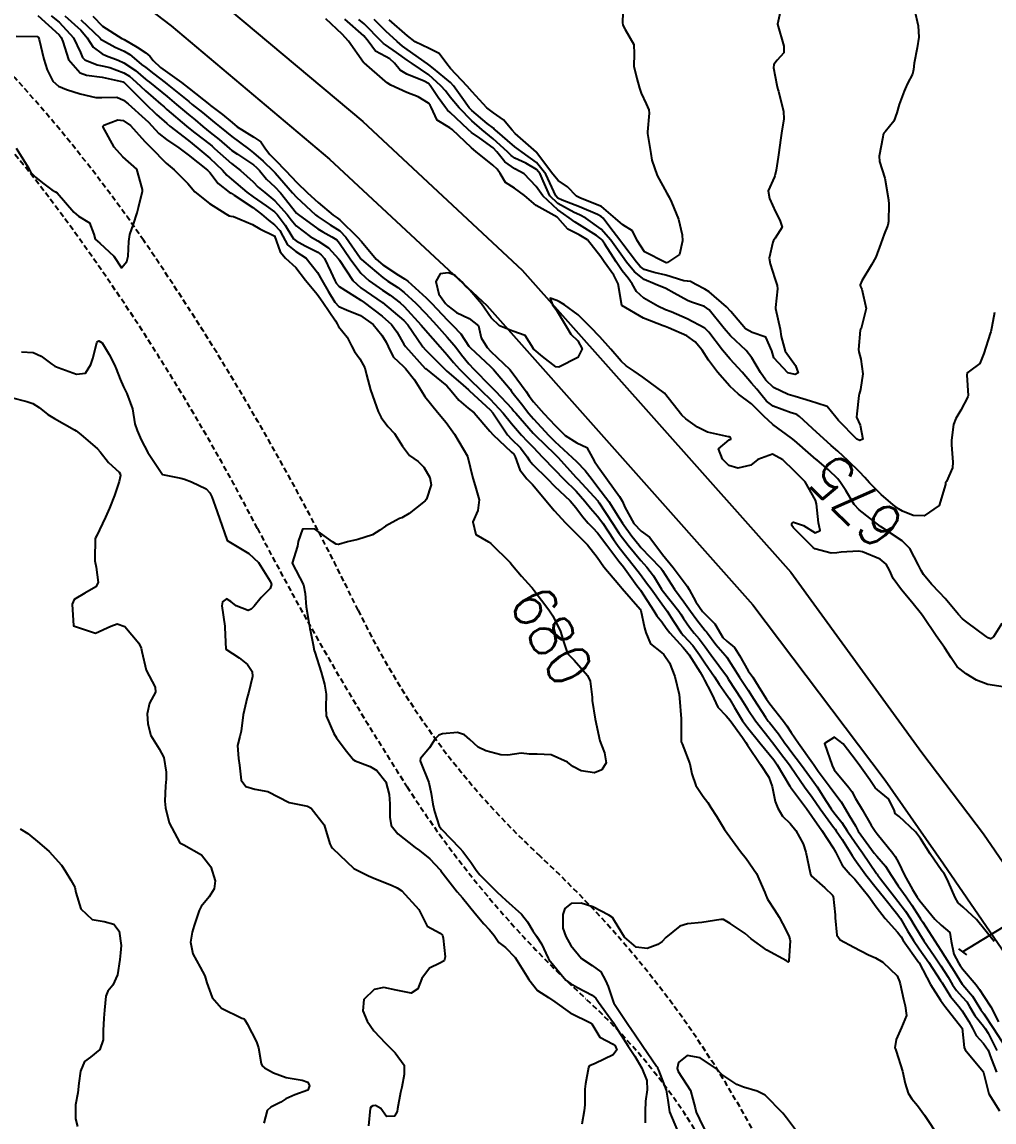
# Model space of a CAD drawing. Header units: metres. Extents: x 292545 to 299085, y 7450245 to 7463078.
# Drawn here: x 295065.6 to 295154.9, y 7462553.3 to 7462654.4 of the extents above; entities that cross this region are included whole.
import ezdxf
from ezdxf.enums import TextEntityAlignment as Align

# ---------------------------------------------------------------- set-up
doc = ezdxf.new("R2010")
doc.units = ezdxf.units.M
doc.linetypes.add('DASHED', pattern=[0.75, 0.5, -0.25])
for name, color, linetype in [('Cotas', 45, 'Continuous'), ('Curvas de Nivel 1m', 11, 'Continuous'), ('Curvas de Nivel 5m', 15, 'Continuous'), ('Linha Férrea', 20, 'Continuous'), ('Pórtico', 62, 'Continuous'), ('Vias Secundárias', 230, 'DASHED')]:
    doc.layers.add(name, color=color, linetype=linetype)
doc.styles.add('Style-STANDARD', font='STANDARD.shx')

msp = doc.modelspace()

# ---------------------------------------------------------------- linework, layer by layer
at = {"layer": 'Curvas de Nivel 1m', "flags": 128}
for points, elevation in [([(295147.56, 7462655.46), (295147.92, 7462653.99), (295147.98, 7462652.97), (295147.8, 7462651.99), (295147.55, 7462650.57), (295147.48, 7462649.99), (295147.39, 7462649.56), (295146.94, 7462648.69), (295146.72, 7462648.22), (295146.63, 7462648), (295146.15, 7462646.78), (295145.94, 7462646.01), (295145.66, 7462645.25), (295144.89, 7462644.28), (295144.76, 7462644.14), (295144.7, 7462644.02), (295144.65, 7462643.79), (295144.33, 7462642.03), (295144.36, 7462641.53), (295144.84, 7462640.02), (295145.17, 7462638.02), (295145.2, 7462637.62), (295145.17, 7462636.02), (295145.11, 7462635.7), (295144.78, 7462634.86), (295144.48, 7462634.02), (295144.02, 7462632.76), (295143.63, 7462632.04), (295142.73, 7462630.59), (295142.58, 7462630.2), (295142.61, 7462630.05), (295142.72, 7462629.81), (295143.13, 7462628.04), (295142.67, 7462626.19), (295142.62, 7462626.1), (295142.59, 7462626.05), (295142.44, 7462624.27), (295142.47, 7462624.05), (295142.64, 7462623.38), (295142.81, 7462622.05), (295142.61, 7462620.6), (295142.48, 7462620.18), (295142.46, 7462620.05), (295142.26, 7462618.38), (295142.25, 7462618.05), (295142.57, 7462617.32), (295142.83, 7462616.05), (295142.55, 7462615.92), (295142.28, 7462616.05), (295140.58, 7462617.76), (295140.34, 7462618.07), (295139.55, 7462619.05), (295138.6, 7462619.36), (295138.02, 7462619.52), (295136.6, 7462619.95), (295135.97, 7462620.13), (295134.61, 7462620.8), (295133.92, 7462621.46), (295133.44, 7462622.16), (295132.64, 7462623.52), (295132.11, 7462624.18), (295130.67, 7462625.53), (295130.08, 7462626.2), (295128.7, 7462627.93), (295128.28, 7462628.22), (295127.09, 7462628.62), (295126.71, 7462628.78), (295125.51, 7462629.46), (295124.72, 7462629.88), (295123.74, 7462630.27), (295122.73, 7462630.71), (295121.84, 7462631.4), (295121.13, 7462632.3), (295120.75, 7462632.83), (295119.68, 7462634.32), (295118.78, 7462635.32), (295117.39, 7462636.34), (295116.8, 7462636.64), (295116.3, 7462636.86), (295114.81, 7462637.67), (295114.08, 7462638.39), (295113.47, 7462639.76), (295113.2, 7462640.4), (295112.85, 7462640.8), (295111.87, 7462641.4), (295110.86, 7462641.85), (295110.52, 7462642.08), (295110.19, 7462642.43), (295108.88, 7462643.63), (295107.85, 7462644.46), (295106.9, 7462645.27), (295105.74, 7462646.48), (295104.92, 7462647.46), (295104.48, 7462648.04), (295104.08, 7462648.5), (295102.95, 7462649.49), (295101.42, 7462650.54), (295100.97, 7462650.84), (295099.98, 7462651.56), (295098.98, 7462652.26), (295098.81, 7462652.39), (295098.63, 7462652.57), (295097.01, 7462654.2), (295096.55, 7462654.59)], 677), ([(295135.35, 7462655.82), (295135, 7462654.14), (295135.58, 7462652.13), (295135.58, 7462651.53), (295134.97, 7462650.84), (295134.65, 7462650.46), (295134.63, 7462650.14), (295134.94, 7462648.54), (295135.03, 7462648.14), (295135.07, 7462648), (295135.55, 7462646.13), (295135.58, 7462645.46), (295135.36, 7462644.14), (295135.3, 7462643.73), (295135.09, 7462642.14), (295135.06, 7462641.94), (295134.85, 7462640.75), (295134.75, 7462640.24), (295134.71, 7462640.14), (295134.13, 7462638.85), (295134.24, 7462638.15), (295134.8, 7462636.93), (295135.2, 7462636.14), (295135.41, 7462635.51), (295134.78, 7462634.5), (295134.62, 7462634.3), (295134.55, 7462634.14), (295134.23, 7462632.66), (295134.31, 7462632.14), (295134.73, 7462630.81), (295134.95, 7462630.14), (295135, 7462629.86), (295134.79, 7462628.14), (295134.8, 7462628.04), (295135.24, 7462626.13), (295135.33, 7462625.47), (295135.7, 7462624.13), (295136.63, 7462622.8), (295136.88, 7462622.12), (295136.62, 7462621.97), (295135.95, 7462622.13), (295134.64, 7462623.5), (295134.47, 7462624.14), (295133.92, 7462625.41), (295132.67, 7462625.83), (295132.04, 7462626.18), (295130.7, 7462627.77), (295130.31, 7462628.19), (295128.72, 7462629.58), (295128.32, 7462629.81), (295127.49, 7462630.23), (295127, 7462630.51), (295126.73, 7462630.54), (295126.38, 7462630.59), (295124.73, 7462631.09), (295123.66, 7462631.35), (295122.74, 7462631.63), (295122.36, 7462631.9), (295122.04, 7462632.29), (295120.77, 7462633.96), (295120.5, 7462634.31), (295119.59, 7462635.52), (295118.98, 7462636.33), (295118.8, 7462636.5), (295118.47, 7462636.66), (295116.81, 7462637.37), (295115.2, 7462637.99), (295114.82, 7462638.18), (295114.62, 7462638.38), (295114.44, 7462638.78), (295113.71, 7462640.39), (295112.85, 7462641.44), (295111.53, 7462642.41), (295110.87, 7462642.89), (295109.06, 7462644.45), (295108.97, 7462644.52), (295108.89, 7462644.59), (295108.33, 7462645.02), (295106.91, 7462646.22), (295106.68, 7462646.47), (295106, 7462647.41), (295105.24, 7462648.49), (295104.94, 7462648.81), (295103.38, 7462650.09), (295102.96, 7462650.43), (295102.84, 7462650.52), (295100.98, 7462651.84), (295100.56, 7462652.13), (295100.05, 7462652.55), (295099, 7462653.51), (295097.95, 7462654.58)], 678), ([(295120.8, 7462656.07), (295120.74, 7462654.3), (295120.77, 7462654.07), (295121, 7462653.66), (295121.78, 7462652.29), (295121.83, 7462651.43), (295121.8, 7462650.29), (295122.07, 7462649.16), (295122.32, 7462648.29), (295122.45, 7462647.81), (295122.92, 7462646.85), (295123.16, 7462646.28), (295123.2, 7462645.99), (295123.04, 7462644.28), (295123.05, 7462644.12), (295123.34, 7462642.28), (295123.46, 7462641.67), (295123.92, 7462640.27), (295124.82, 7462638.64), (295125.04, 7462638.26), (295125.26, 7462637.8), (295125.9, 7462636.25), (295126.22, 7462634.81), (295126.27, 7462634.25), (295126, 7462633), (295124.88, 7462632.26), (295124.76, 7462632.25), (295124.69, 7462632.26), (295122.76, 7462633.26), (295122.1, 7462634.29), (295121.67, 7462635.18), (295120.79, 7462635.74), (295120.1, 7462636.32), (295118.81, 7462637.42), (295117.05, 7462638.11), (295116.82, 7462638.19), (295116.53, 7462638.35), (295115.69, 7462639.23), (295114.84, 7462639.8), (295114.35, 7462640.38), (295112.86, 7462642.37), (295112.84, 7462642.4), (295110.89, 7462644.11), (295110.61, 7462644.42), (295109.82, 7462645.36), (295108.91, 7462646.01), (295108.3, 7462646.46), (295106.93, 7462647.95), (295106.48, 7462648.47), (295104.96, 7462650.07), (295104.62, 7462650.5), (295103.91, 7462651.45), (295102.98, 7462651.91), (295101.72, 7462652.53), (295100.99, 7462653.09), (295099.33, 7462654.56)], 679), ([(295067.06, 7462654.94), (295069, 7462653.17), (295069.21, 7462652.92), (295069.34, 7462652.56), (295069.87, 7462650.91), (295070.95, 7462649.68), (295071.52, 7462649.46), (295072.95, 7462649.29), (295074.89, 7462648.85), (295074.94, 7462648.83), (295075.58, 7462648.19), (295076.91, 7462646.87), (295076.95, 7462646.83), (295077.95, 7462645.86), (295078.9, 7462645.03), (295079.18, 7462644.8), (295080.88, 7462643.46), (295081.76, 7462642.77), (295082.86, 7462641.85), (295084, 7462640.74), (295084.41, 7462640.3), (295084.83, 7462639.92), (295086.26, 7462638.72), (295086.82, 7462638.3), (295088.01, 7462637.48), (295088.8, 7462636.92), (295089.03, 7462636.68), (295089.78, 7462635.68), (295090.39, 7462634.67), (295090.54, 7462634.43), (295090.77, 7462634.25), (295091.61, 7462633.81), (295092.76, 7462633.2), (295093.09, 7462632.97), (295093.37, 7462632.63), (295093.95, 7462631.4), (295094.32, 7462630.62), (295094.46, 7462630.36), (295094.72, 7462630.05), (295096.13, 7462629.17), (295096.71, 7462628.81), (295097.01, 7462628.59), (295098.68, 7462627.33), (295099.53, 7462626.56), (295100.02, 7462625.9), (295100.66, 7462624.76), (295100.81, 7462624.54), (295102.63, 7462622.54), (295102.65, 7462622.52), (295104.61, 7462620.93), (295105.02, 7462620.49), (295105.72, 7462619.61), (295106.59, 7462618.9), (295107.12, 7462618.46), (295108.57, 7462616.79), (295108.88, 7462616.45), (295110.54, 7462614.88), (295110.77, 7462614.66), (295110.9, 7462614.42), (295111.31, 7462613.21), (295111.95, 7462612.41), (295112.5, 7462611.87), (295113.73, 7462610.39), (295114.47, 7462609.49), (295115.53, 7462608.37), (295116.45, 7462607.42), (295116.98, 7462606.89), (295117.55, 7462606.34), (295118.43, 7462605.21), (295119.03, 7462604.32), (295120.4, 7462602.69), (295120.72, 7462602.31), (295122.37, 7462600.43), (295122.43, 7462600.29), (295122.78, 7462598.71), (295122.9, 7462598.28), (295123.31, 7462597.25), (295124.32, 7462596.46), (295124.56, 7462596.26), (295125.07, 7462595.5), (295125.57, 7462594.25), (295125.94, 7462592.58), (295125.99, 7462592.24), (295126.13, 7462590.37), (295126.13, 7462590.24), (295126.13, 7462588.34), (295126.15, 7462588.24), (295126.22, 7462588.07), (295126.94, 7462586.23), (295127.11, 7462585.31), (295127.49, 7462584.23), (295128.16, 7462583.23), (295128.6, 7462582.66), (295128.87, 7462582.21), (295129.37, 7462581.43), (295130.13, 7462580.19), (295131.59, 7462578.18), (295132.1, 7462577.54), (295133.05, 7462576.16), (295133.82, 7462574.4), (295133.9, 7462574.15), (295134.06, 7462573.8), (295134.7, 7462572.8), (295135.15, 7462572.13), (295135.46, 7462571.56), (295136.02, 7462570.44), (295136.12, 7462570.12), (295136.15, 7462569.98), (295136.04, 7462568.12), (295136.04, 7462568.07), (295135.98, 7462568.02), (295135.92, 7462568.06), (295135.82, 7462568.12), (295134, 7462569.11), (295132.57, 7462570.16), (295132.02, 7462570.65), (295130.64, 7462571.57), (295130.03, 7462571.92), (295129.78, 7462571.94), (295128.03, 7462571.64), (295126.73, 7462571.52), (295126.02, 7462571.31), (295124.74, 7462570.26), (295124.38, 7462569.89), (295124, 7462569.64), (295123.03, 7462569.25), (295122, 7462569.37), (295120.93, 7462570.3), (295120.03, 7462571.8), (295119.82, 7462572.1), (295119.49, 7462572.32), (295118.04, 7462573.1), (295116.96, 7462573.44), (295116.05, 7462573.39), (295115.45, 7462572.95), (295115.27, 7462572.37), (295115.27, 7462571.12), (295115.56, 7462570.36), (295116, 7462569.54), (295116.99, 7462568.35), (295117.98, 7462567.71), (295118.77, 7462567.13), (295119.18, 7462566.32), (295119.42, 7462565.78), (295119.91, 7462564.31), (295119.94, 7462564.23), (295121.24, 7462562.3), (295121.9, 7462561.32), (295122.63, 7462560.28), (295123.87, 7462558.47), (295123.96, 7462558.35), (295123.98, 7462558.27), (295124.05, 7462558.08), (295124.77, 7462556.26), (295124.91, 7462555.33), (295125.07, 7462554.25), (295125.8, 7462552.52)], 679), ([(295068.28, 7462654.93), (295069.01, 7462654.34), (295070.32, 7462652.91), (295070.97, 7462651.56), (295071.17, 7462651.1), (295071.38, 7462650.89), (295072.51, 7462650.42), (295072.96, 7462650.32), (295073.66, 7462650.16), (295074.95, 7462649.69), (295075.47, 7462649.37), (295076.07, 7462648.84), (295076.93, 7462648.04), (295078.36, 7462646.81), (295078.66, 7462646.55), (295078.91, 7462646.33), (295080.72, 7462644.78), (295080.89, 7462644.64), (295081.48, 7462644.18), (295082.88, 7462643.09), (295083.06, 7462642.94), (295083.27, 7462642.75), (295084.85, 7462641.37), (295085.67, 7462640.72), (295086.83, 7462639.67), (295087.3, 7462639.18), (295087.9, 7462638.69), (295088.81, 7462637.94), (295089.96, 7462636.67), (295090.31, 7462636.19), (295090.78, 7462635.62), (295092.08, 7462634.65), (295092.77, 7462634.26), (295093.74, 7462633.6), (295094.67, 7462632.61), (295094.75, 7462632.48), (295095.99, 7462630.6), (295096.72, 7462629.94), (295098.67, 7462628.6), (295098.7, 7462628.58), (295100.68, 7462626.93), (295101.04, 7462626.54), (295101.89, 7462625.29), (295102.41, 7462624.52), (295102.65, 7462624.23), (295104.41, 7462622.5), (295104.63, 7462622.3), (295105.88, 7462621.22), (295106.6, 7462620.56), (295106.71, 7462620.47), (295108.59, 7462618.74), (295108.84, 7462618.45), (295109.46, 7462617.55), (295110.2, 7462616.43), (295110.55, 7462616.05), (295111.37, 7462615.25), (295112.01, 7462614.41), (295112.21, 7462614.08), (295112.53, 7462613.72), (295113.85, 7462612.39), (295114.5, 7462611.73), (295115.95, 7462610.37), (295116.48, 7462609.76), (295117.07, 7462608.95), (295117.61, 7462608.34), (295118.04, 7462607.91), (295118.45, 7462607.45), (295119.3, 7462606.32), (295120.42, 7462604.84), (295120.83, 7462604.31), (295122.08, 7462602.61), (295122.31, 7462602.29), (295122.39, 7462602.17), (295123.62, 7462600.27), (295123.91, 7462599.81), (295124.35, 7462599.27), (295124.77, 7462598.68), (295125.09, 7462598.25), (295126.33, 7462596.9), (295126.64, 7462596.55), (295126.87, 7462596.23), (295127.89, 7462594.64), (295128.13, 7462594.22), (295128.29, 7462593.9), (295128.86, 7462592.8), (295129.13, 7462592.21), (295129.5, 7462591.43), (295130.26, 7462590.62), (295130.64, 7462590.19), (295131.77, 7462588.64), (295132.08, 7462588.17), (295132.22, 7462587.93), (295133.41, 7462586.16), (295134.19, 7462585), (295134.49, 7462584.15), (295134.77, 7462582.75), (295135.01, 7462582.14), (295135.45, 7462581.43), (295136.14, 7462580.74), (295136.67, 7462580.11), (295137.34, 7462578.88), (295137.6, 7462578.11), (295137.98, 7462576.21), (295138.01, 7462576.1), (295138.08, 7462575.95), (295139.32, 7462574.83), (295140.05, 7462574.16), (295140.1, 7462574.08), (295140.29, 7462572.34), (295140.29, 7462572.08), (295140.43, 7462570.48), (295140.73, 7462570.07), (295142, 7462569.37), (295143.35, 7462568.68), (295143.99, 7462568.39), (295144.65, 7462568.02), (295145.97, 7462566.75), (295146.18, 7462566.22), (295146.24, 7462566.01), (295146.55, 7462564.6), (295146.72, 7462564), (295146.83, 7462563.1), (295146.39, 7462562), (295145.9, 7462560.89), (295145.77, 7462560.14), (295145.81, 7462560.01), (295145.89, 7462559.82), (295146.46, 7462558), (295146.71, 7462556.86), (295146.98, 7462555.99), (295147.31, 7462555.46), (295147.83, 7462554.83), (295148.48, 7462553.97), (295149.79, 7462551.96)], 678), ([(295069.54, 7462654.91), (295070.99, 7462653.59), (295071.57, 7462652.89), (295072.15, 7462652.05), (295072.97, 7462651.43), (295073.36, 7462651.26), (295074.42, 7462650.86), (295074.96, 7462650.61), (295076.01, 7462649.9), (295076.95, 7462649.1), (295077.09, 7462648.98), (295077.3, 7462648.82), (295078.92, 7462647.52), (295079.79, 7462646.79), (295080.9, 7462645.85), (295081.49, 7462645.36), (295082.2, 7462644.77), (295082.89, 7462644.22), (295083.71, 7462643.57), (295084.65, 7462642.73), (295084.87, 7462642.55), (295085.38, 7462642.21), (295086.85, 7462641.23), (295087.13, 7462640.99), (295087.4, 7462640.7), (295088.06, 7462639.92), (295088.83, 7462639.2), (295089.33, 7462638.67), (295090.8, 7462636.81), (295090.95, 7462636.66), (295092.78, 7462635.35), (295093.22, 7462635.08), (295094.06, 7462634.62), (295094.5, 7462634.34), (295094.77, 7462634.04), (295095.74, 7462632.6), (295096.73, 7462631.29), (295097.49, 7462630.58), (295098.71, 7462629.73), (295099.41, 7462629.26), (295100.34, 7462628.55), (295100.7, 7462628.22), (295102.26, 7462626.52), (295102.67, 7462626.04), (295103.99, 7462624.51), (295104.65, 7462623.79), (295105.24, 7462623.09), (295105.77, 7462622.48), (295106.62, 7462621.64), (295107.84, 7462620.46), (295108.6, 7462619.72), (295109.79, 7462618.44), (295110.57, 7462617.48), (295111.48, 7462616.42), (295112, 7462615.86), (295112.54, 7462615.29), (295113.41, 7462614.39), (295114.52, 7462613.24), (295115.36, 7462612.37), (295116.5, 7462611.25), (295117.29, 7462610.35), (295117.82, 7462609.69), (295118.47, 7462608.96), (295118.95, 7462608.33), (295119.93, 7462606.83), (295120.28, 7462606.31), (295120.44, 7462606.09), (295121.86, 7462604.3), (295122.41, 7462603.61), (295122.97, 7462602.86), (295123.38, 7462602.28), (295124.37, 7462600.93), (295124.86, 7462600.25), (295125.44, 7462599.34), (295126.14, 7462598.24), (295126.34, 7462598), (295127.2, 7462597.1), (295127.82, 7462596.22), (295128.31, 7462595.5), (295129.19, 7462594.21), (295129.62, 7462593.54), (295130.28, 7462592.62), (295130.57, 7462592.19), (295131.04, 7462591.41), (295131.78, 7462590.17), (295132.24, 7462589.55), (295133.37, 7462588.16), (295134.21, 7462587.12), (295134.64, 7462586.58), (295134.95, 7462586.14), (295136.13, 7462584.16), (295136.15, 7462584.12), (295136.17, 7462584.08), (295137.64, 7462582.11), (295138.15, 7462581.42), (295139.06, 7462580.09), (295140.11, 7462578.52), (295140.35, 7462578.08), (295140.94, 7462576.91), (295141.66, 7462576.06), (295142.08, 7462575.64), (295143.38, 7462574.04), (295144.04, 7462573.1), (295144.88, 7462572.02), (295146.02, 7462570.76), (295146.33, 7462570.32), (295146.54, 7462570), (295147.98, 7462567.99), (295148.01, 7462567.96), (295149.03, 7462565.97), (295149.95, 7462564.53), (295150.18, 7462564.2), (295150.36, 7462563.96), (295151.91, 7462561.99), (295151.94, 7462561.96), (295151.95, 7462561.94), (295152.13, 7462560.17), (295152.21, 7462559.94), (295153.86, 7462557.97), (295153.89, 7462557.91), (295153.92, 7462557.86), (295154.41, 7462555.9), (295155.38, 7462554.35)], 677), ([(295071.01, 7462654.54), (295072.77, 7462652.87), (295072.87, 7462652.76), (295072.98, 7462652.68), (295074.16, 7462652.04), (295074.97, 7462651.68), (295075.5, 7462651.38), (295076.13, 7462650.84), (295076.58, 7462650.45), (295076.96, 7462650.16), (295077.71, 7462649.58), (295078.75, 7462648.8), (295078.94, 7462648.65), (295079.69, 7462648.04), (295080.92, 7462647.04), (295081.24, 7462646.78), (295082.18, 7462646.03), (295082.9, 7462645.43), (295083.27, 7462645.13), (295083.74, 7462644.75), (295084.38, 7462644.23), (295084.88, 7462643.83), (295086.39, 7462642.71), (295086.87, 7462642.35), (295087.74, 7462641.58), (295088.66, 7462640.68), (295088.75, 7462640.59), (295088.84, 7462640.49), (295090.45, 7462638.66), (295090.82, 7462638.27), (295092.54, 7462636.64), (295092.79, 7462636.45), (295093.9, 7462635.74), (295094.78, 7462635.16), (295095.35, 7462634.6), (295096.67, 7462632.68), (295096.72, 7462632.59), (295096.75, 7462632.56), (295096.98, 7462632.36), (295098.73, 7462630.9), (295099.2, 7462630.56), (295100.12, 7462629.96), (295100.71, 7462629.5), (295101.76, 7462628.53), (295102.69, 7462627.58), (295103.67, 7462626.51), (295104.66, 7462625.42), (295105.09, 7462624.93), (295105.43, 7462624.49), (295105.96, 7462623.79), (295106.64, 7462622.96), (295107.1, 7462622.47), (295108.61, 7462620.95), (295109.09, 7462620.45), (295110.59, 7462618.85), (295110.78, 7462618.62), (295110.94, 7462618.42), (295112.56, 7462616.6), (295112.74, 7462616.4), (295114.54, 7462614.65), (295114.8, 7462614.38), (295116.51, 7462612.52), (295116.59, 7462612.43), (295116.65, 7462612.36), (295118.48, 7462610.39), (295118.53, 7462610.33), (295118.61, 7462610.2), (295119.82, 7462608.32), (295120.45, 7462607.38), (295121.28, 7462606.3), (295122.42, 7462604.91), (295122.98, 7462604.28), (295123.61, 7462603.48), (295124.33, 7462602.26), (295124.39, 7462602.16), (295125.92, 7462600.24), (295126.1, 7462599.98), (295126.36, 7462599.56), (295126.89, 7462598.77), (295127.34, 7462598.23), (295127.8, 7462597.69), (295128.33, 7462596.96), (295128.64, 7462596.53), (295128.89, 7462596.21), (295130.29, 7462594.29), (295130.36, 7462594.19), (295130.5, 7462593.98), (295131.66, 7462592.18), (295132.26, 7462591.22), (295132.98, 7462590.16), (295134.23, 7462588.57), (295134.41, 7462588.34), (295134.55, 7462588.15), (295135.27, 7462587.19), (295136.08, 7462586.12), (295136.2, 7462585.95), (295137.48, 7462584.11), (295138.16, 7462583.15), (295138.91, 7462582.09), (295140.14, 7462580.4), (295140.27, 7462580.22), (295140.37, 7462580.08), (295140.92, 7462579.27), (295141.68, 7462578.06), (295141.85, 7462577.8), (295142.1, 7462577.45), (295143.1, 7462576.04), (295144.06, 7462574.82), (295144.71, 7462574.02), (295146.04, 7462572.34), (295146.18, 7462572.15), (295146.27, 7462572.01), (295146.92, 7462570.89), (295147.48, 7462569.99), (295148, 7462569.24), (295148.88, 7462567.97), (295149.97, 7462566.31), (295150.11, 7462566.1), (295150.19, 7462565.96), (295150.86, 7462564.85), (295151.63, 7462563.94), (295151.94, 7462563.55), (295152.55, 7462562.56), (295152.89, 7462561.93), (295153.24, 7462561.26), (295153.9, 7462560.55), (295154.34, 7462559.91), (295154.61, 7462559.17), (295155.09, 7462557.9)], 676), ([(295154.92, 7462627.67), (295154.68, 7462626.35), (295154.57, 7462625.9), (295154.52, 7462625.75), (295153.94, 7462623.92), (295153.56, 7462623), (295152.63, 7462622.29), (295152.42, 7462622.13), (295152.37, 7462621.93), (295152.49, 7462620.04), (295152.47, 7462619.93), (295151.82, 7462618.71), (295151.35, 7462617.94), (295151.14, 7462617.38), (295150.97, 7462615.95), (295150.97, 7462615.53), (295151.1, 7462613.94), (295151.07, 7462613.4), (295150.51, 7462612.16), (295150.43, 7462612.02), (295150.43, 7462611.95), (295150.43, 7462611.88), (295149.83, 7462609.96), (295148.47, 7462609.01), (295147.44, 7462609.03), (295146.48, 7462609.42), (295146.11, 7462609.64), (295145.62, 7462610.01), (295144.5, 7462610.95), (295143.45, 7462612.04), (295143.01, 7462612.53), (295142.52, 7462613.04), (295141.49, 7462614.06), (295140.54, 7462614.94), (295139.93, 7462615.46), (295139.22, 7462616.09), (295138.56, 7462616.69), (295137.02, 7462618.12), (295136.77, 7462618.3), (295136.59, 7462618.38), (295136.24, 7462618.46), (295134.59, 7462619.07), (295133.99, 7462619.54), (295133.46, 7462620.16), (295133.08, 7462620.63), (295132.61, 7462621.19), (295131.73, 7462622.18), (295130.64, 7462623.38), (295129.95, 7462624.2), (295128.67, 7462625.88), (295128.51, 7462626.05), (295128.3, 7462626.22), (295126.69, 7462627.1), (295125.23, 7462627.72), (295124.7, 7462627.93), (295124.01, 7462628.27), (295122.71, 7462628.98), (295122.03, 7462629.6), (295121.64, 7462630.3), (295121.26, 7462630.84), (295120.73, 7462631.5), (295120.18, 7462632.32), (295119.14, 7462633.95), (295118.89, 7462634.33), (295118.77, 7462634.45), (295118.35, 7462634.76), (295116.79, 7462635.72), (295116.4, 7462635.96), (295115.84, 7462636.36), (295114.8, 7462637.11), (295113.44, 7462638.39), (295112.83, 7462639.25), (295111.71, 7462640.41), (295110.85, 7462640.87), (295109.94, 7462641.52), (295109.21, 7462642.44), (295108.87, 7462642.81), (295107.66, 7462643.68), (295106.89, 7462644.2), (295106.57, 7462644.47), (295104.91, 7462646.05), (295104.68, 7462646.27), (295104.5, 7462646.5), (295103.83, 7462647.41), (295103.1, 7462648.52), (295102.94, 7462648.69), (295102.53, 7462648.93), (295100.95, 7462649.56), (295100.33, 7462649.92), (295099.8, 7462650.56), (295099.38, 7462650.98), (295098.97, 7462651.2), (295098.08, 7462651.68), (295097.39, 7462652.58), (295096.99, 7462653.07), (295095.26, 7462654.61)], 676), ([(295065.06, 7462642.78), (295066.19, 7462640.95), (295066.42, 7462640.53), (295066.83, 7462640.11), (295067.48, 7462639.59), (295068.35, 7462638.93), (295068.67, 7462638.77), (295068.82, 7462638.65), (295070.36, 7462636.9), (295070.8, 7462636.53), (295071.81, 7462635.91), (295072.2, 7462634.88), (295072.31, 7462634.42), (295072.76, 7462634.03), (295074.02, 7462632.86), (295074.74, 7462631.77), (295075.23, 7462632.36), (295075.34, 7462632.84), (295075.41, 7462634.2), (295075.5, 7462634.84), (295075.84, 7462635.78), (295076.19, 7462636.84), (295076.31, 7462637.32), (295076.66, 7462638.83), (295076.68, 7462638.97), (295076.14, 7462640.84), (295074.86, 7462641.96), (295074.05, 7462642.86), (295073.01, 7462644.75), (295073.1, 7462644.87), (295074.4, 7462645.36), (295074.9, 7462645.3), (295075.55, 7462644.84), (295076.88, 7462643.38), (295077.15, 7462643.1), (295077.44, 7462642.82), (295078.85, 7462641.4), (295079.56, 7462640.79), (295080.83, 7462639.52), (295081.48, 7462638.77), (295082.81, 7462637.68), (295084.33, 7462636.74), (295084.62, 7462636.56), (295084.79, 7462636.52), (295085.03, 7462636.49), (295086.78, 7462635.76), (295087.44, 7462635.36), (295088.77, 7462634.72), (295088.79, 7462634.7), (295089.31, 7462633.23), (295089.8, 7462632.67), (295090.74, 7462631.8), (295091.64, 7462630.65), (295092.71, 7462629.36), (295093.01, 7462628.94), (295093.22, 7462628.63), (295094.38, 7462626.92), (295094.56, 7462626.62), (295094.67, 7462626.4), (295095.45, 7462625.4), (295095.85, 7462624.6), (295096.13, 7462624.08), (295096.64, 7462623.41), (295097.09, 7462622.59), (295097.25, 7462621.95), (295097.61, 7462620.58), (295098.15, 7462619.01), (295098.32, 7462618.57), (295098.58, 7462618.02), (295099.2, 7462617.19), (295099.81, 7462616.56), (295100.55, 7462615.41), (295101.19, 7462614.54), (295101.98, 7462613.99), (295102.52, 7462613.48), (295103.05, 7462612.51), (295103.17, 7462611.85), (295102.75, 7462610.52), (295102.62, 7462610.38), (295102.48, 7462610.26), (295101.15, 7462609.22), (295100.47, 7462608.81), (295100.27, 7462608.74), (295099.92, 7462608.56), (295098.98, 7462608.05), (295098.45, 7462607.68), (295097.79, 7462607.24), (295096.45, 7462606.82), (295095.49, 7462606.6), (295094.68, 7462606.38), (295094.44, 7462606.41), (295094.11, 7462606.62), (295092.45, 7462607.79), (295091.35, 7462607.76), (295090.95, 7462606.65), (295090.89, 7462606.2), (295090.41, 7462604.66), (295091.45, 7462602.65), (295091.61, 7462601.87), (295091.69, 7462600.65), (295091.98, 7462599.01), (295092.04, 7462598.64), (295092.09, 7462598.39), (295092.33, 7462597.14), (295092.44, 7462596.64), (295092.49, 7462596.47), (295093.08, 7462594.63), (295093.38, 7462593.54), (295093.52, 7462592.63), (295093.49, 7462591.4), (295093.54, 7462590.63), (295094.23, 7462589), (295094.48, 7462588.62), (295095.28, 7462587.54), (295096.03, 7462586.6), (295096.2, 7462586.49), (295097.59, 7462585.97), (295098.19, 7462585.61), (295099, 7462584.56), (295099.31, 7462583.42), (295099.38, 7462582.56), (295099.37, 7462581.33), (295099.5, 7462580.56), (295100.12, 7462579.78), (295101.72, 7462578.53), (295102.1, 7462578.26), (295103.06, 7462577.49), (295104.01, 7462576.5), (295104.04, 7462576.46), (295104.08, 7462576.41), (295105.58, 7462574.48), (295106.05, 7462573.9), (295107.23, 7462572.47), (295108.02, 7462571.52), (295108.55, 7462570.98), (295108.96, 7462570.45), (295109.38, 7462569.81), (295110, 7462569.34), (295110.88, 7462568.42), (295111.97, 7462566.71), (295112.14, 7462566.41), (295112.94, 7462565.39), (295113.95, 7462564.77), (295114.55, 7462564.37), (295115.93, 7462563.35), (295117.86, 7462562.4), (295117.91, 7462562.36), (295117.93, 7462562.34), (295118.68, 7462561.11), (295119.89, 7462560.48), (295120.07, 7462560.31), (295120.23, 7462559.97), (295119.88, 7462559.51), (295118.23, 7462558.69), (295117.88, 7462558.56), (295117.72, 7462558.5), (295117.63, 7462558.34), (295117.35, 7462556.84), (295117.3, 7462556.35), (295117.28, 7462554.89), (295117.22, 7462554.35), (295117.03, 7462553.13)], 681), ([(295155.7, 7462593.3), (295154.29, 7462593.51), (295153.26, 7462593.92), (295152.3, 7462594.48), (295151.5, 7462595.14), (295150.94, 7462595.95), (295150.33, 7462596.9), (295149.56, 7462597.97), (295148.36, 7462599.76), (295148.2, 7462599.98), (295147.44, 7462600.92), (295146.56, 7462602), (295146.39, 7462602.19), (295145.62, 7462603.23), (295145.26, 7462604.02), (295144.97, 7462604.57), (295144.42, 7462605.02), (295142.78, 7462605.7), (295142.43, 7462605.76), (295140.84, 7462605.65), (295140.43, 7462605.59), (295139.93, 7462605.58), (295138.43, 7462605.97), (295138.25, 7462606.1), (295136.46, 7462607.91), (295136.31, 7462608.12), (295136.3, 7462608.28), (295136.47, 7462608.43), (295137.38, 7462608.11), (295138.45, 7462607.44), (295138.89, 7462607.66), (295138.82, 7462608.09), (295138.74, 7462608.37), (295138.56, 7462610.1), (295138.49, 7462610.44), (295137.54, 7462612.11), (295136.52, 7462613.14), (295135.49, 7462614.13), (295134.54, 7462614.65), (295133.19, 7462614.16), (295132.53, 7462613.66), (295131.34, 7462613.37), (295130.53, 7462613.63), (295129.94, 7462614.2), (295129.58, 7462615.16), (295130.55, 7462615.99), (295130.69, 7462616.05), (295130.66, 7462616.19), (295130.55, 7462616.24), (295130.49, 7462616.25), (295128.56, 7462616.69), (295127.64, 7462617.15), (295126.58, 7462617.9), (295126.2, 7462618.24), (295124.6, 7462620.26), (295122.62, 7462621.74), (295121.81, 7462622.29), (295121.1, 7462622.77), (295120.64, 7462623.2), (295119.68, 7462624.32), (295118.66, 7462625.43), (295117.81, 7462626.34), (295116.69, 7462627.46), (295115.43, 7462628.37), (295114.97, 7462628.64), (295114.71, 7462628.78), (295114.1, 7462628.99), (295114.33, 7462628.38), (295114.7, 7462627.9), (295115.62, 7462626.37), (295116, 7462625.69), (295116.66, 7462625.06), (295117.05, 7462624.35), (295116.64, 7462623.53), (295114.91, 7462622.65), (295114.64, 7462622.68), (295113.41, 7462623.63), (295112.65, 7462624.26), (295112.57, 7462624.32), (295112.54, 7462624.4), (295111.81, 7462625.55), (295110.67, 7462625.95), (295109.44, 7462626.44), (295108.68, 7462627.17), (295107.79, 7462628.46), (295106.72, 7462629.73), (295106.32, 7462630.08), (295105.98, 7462630.48), (295105.35, 7462631.11), (295104.74, 7462631.33), (295104.02, 7462631.22), (295103.6, 7462630.51), (295103.87, 7462629.35), (295104.49, 7462628.5), (295104.7, 7462628.28), (295105.51, 7462627.66), (295106.68, 7462627.13), (295107.52, 7462626.46), (295107.76, 7462625.36), (295108.32, 7462624.45), (295108.65, 7462624.1), (295110.4, 7462622.43), (295110.63, 7462622.16), (295111.89, 7462620.41), (295112.19, 7462620), (295112.59, 7462619.48), (295113.54, 7462618.39), (295114.57, 7462617.28), (295115.47, 7462616.37), (295116.55, 7462615.71), (295117.48, 7462615.28), (295117.99, 7462614.34), (295118.18, 7462613.98), (295118.52, 7462613.51), (295119.37, 7462612.32), (295120.49, 7462610.77), (295120.76, 7462610.31), (295120.97, 7462609.81), (295121.78, 7462608.3), (295122.46, 7462607.59), (295123.22, 7462607.05), (295123.81, 7462606.27), (295124.43, 7462605.44), (295125.41, 7462604.25), (295126.4, 7462602.92), (295126.69, 7462602.53), (295126.86, 7462602.24), (295127.5, 7462601.1), (295128.11, 7462600.22), (295128.22, 7462600.08), (295128.36, 7462599.93), (295129.24, 7462599.09), (295129.74, 7462598.2), (295129.97, 7462597.82), (295130.34, 7462597.5), (295131.05, 7462596.91), (295131.49, 7462596.18), (295132.3, 7462594.77), (295132.71, 7462594.17), (295133.46, 7462592.98), (295133.98, 7462592.15), (295134.27, 7462591.74), (295135.53, 7462590.13), (295135.83, 7462589.72), (295136.23, 7462589.11), (295136.9, 7462588.11), (295138.21, 7462586.32), (295138.3, 7462586.19), (295138.36, 7462586.1), (295138.73, 7462585.56), (295139.83, 7462584.08), (295140.17, 7462583.63), (295140.82, 7462582.73), (295141.23, 7462582.06), (295141.58, 7462581.49), (295142.14, 7462580.52), (295142.41, 7462580.05), (295143.14, 7462579.02), (295143.86, 7462578.03), (295144.1, 7462577.75), (295144.9, 7462576.83), (295145.43, 7462576.01), (295146.07, 7462575.01), (295146.79, 7462574), (295147.31, 7462573.25), (295148.03, 7462572.13), (295148.13, 7462571.98), (295148.32, 7462571.68), (295149.45, 7462569.97), (295150, 7462569.12), (295150.72, 7462567.95), (295151.2, 7462567.17), (295151.96, 7462566), (295152.01, 7462565.93), (295152.91, 7462564.89), (295153.49, 7462563.92), (295153.66, 7462563.64), (295153.93, 7462563.26), (295154.83, 7462561.9), (295155.9, 7462560.27)], 674), ([(295065.56, 7462624.05), (295066.64, 7462624), (295067.36, 7462623.66), (295068.34, 7462622.92), (295068.51, 7462622.8), (295068.63, 7462622.74), (295068.92, 7462622.62), (295070.62, 7462622.02), (295071.42, 7462622.1), (295071.91, 7462622.89), (295072.09, 7462623.44), (295072.47, 7462624.88), (295072.52, 7462625.02), (295072.66, 7462625.07), (295072.96, 7462624.88), (295073.6, 7462623.83), (295074.1, 7462622.86), (295074.26, 7462622.49), (295074.62, 7462621.54), (295074.91, 7462620.85), (295075.22, 7462620.22), (295075.76, 7462618.84), (295075.97, 7462617.44), (295076.17, 7462616.83), (295076.55, 7462615.97), (295077.16, 7462614.82), (295078.51, 7462612.81), (295080.18, 7462612.45), (295080.51, 7462612.36), (295081.16, 7462612.12), (295082.5, 7462611.47), (295082.85, 7462611.11), (295083.03, 7462610.75), (295083.33, 7462609.9), (295083.73, 7462608.75), (295084.44, 7462606.74), (295086.43, 7462605.54), (295087.32, 7462604.7), (295088.4, 7462602.99), (295088.49, 7462602.79), (295088.51, 7462602.69), (295088.39, 7462602.33), (295087.58, 7462601.5), (295086.91, 7462600.7), (295086.66, 7462600.42), (295086.37, 7462600.29), (295085.28, 7462600.73), (295084.79, 7462601.14), (295084.38, 7462601.39), (295084.01, 7462601.11), (295083.95, 7462600.74), (295084.22, 7462598.87), (295084.23, 7462598.74), (295084.32, 7462596.74), (295085.55, 7462595.96), (295086.31, 7462595.36), (295086.73, 7462594.71), (295086.76, 7462594.24), (295086.4, 7462592.71), (295086.37, 7462592.61), (295086.27, 7462592.31), (295085.9, 7462590.72), (295085.72, 7462589.23), (295085.61, 7462588.72), (295085.39, 7462587.9), (295085.48, 7462586.72), (295085.57, 7462586.09), (295085.74, 7462584.72), (295086.17, 7462584.14), (295086.97, 7462583.91), (295088.17, 7462583.67), (295090.15, 7462582.67), (295091.83, 7462582.32), (295092.15, 7462582.16), (295093.35, 7462580.63), (295093.87, 7462578.87), (295093.99, 7462578.62), (295094.11, 7462578.48), (295096.08, 7462576.6), (295097.43, 7462575.93), (295098.07, 7462575.65), (295099.53, 7462575.09), (295100.07, 7462574.84), (295100.48, 7462574.55), (295102.04, 7462572.85), (295102.19, 7462572.53), (295102.82, 7462571.31), (295104.01, 7462570.67), (295104.22, 7462570.5), (295104.29, 7462570.22), (295104.45, 7462568.5), (295104.36, 7462568.13), (295103.98, 7462567.9), (295103.03, 7462567.46), (295102.33, 7462566.52), (295101.95, 7462565.55), (295101.33, 7462565.16), (295099.95, 7462565.45), (295098.84, 7462565.67), (295097.95, 7462565.51), (295096.99, 7462564.58), (295096.89, 7462563.54), (295097.3, 7462562.58), (295097.91, 7462561.69), (295098.99, 7462560.56), (295099.88, 7462559.69), (295100.69, 7462558.54), (295100.71, 7462557.69), (295100.49, 7462556.54), (295100.35, 7462556.03), (295100.08, 7462554.55), (295100.07, 7462554.3), (295099.82, 7462553.87), (295099.09, 7462553.84), (295098.57, 7462554.57), (295098.08, 7462554.83), (295097.83, 7462554.8), (295097.68, 7462554.73), (295097.57, 7462554.58), (295097.41, 7462552.98)], 682), ([(295064.6, 7462619.88), (295066.05, 7462619.5), (295066.59, 7462619.31), (295067.17, 7462618.94), (295067.97, 7462618.32), (295068.57, 7462617.95), (295070.43, 7462616.9), (295070.56, 7462616.81), (295070.99, 7462616.47), (295072.54, 7462615.15), (295072.79, 7462614.88), (295073.55, 7462613.89), (295074.51, 7462613), (295074.63, 7462612.85), (295074.65, 7462612.71), (295074.51, 7462612.15), (295074.08, 7462610.86), (295073.63, 7462609.7), (295073.28, 7462608.87), (295072.45, 7462607.13), (295072.36, 7462606.97), (295072.33, 7462606.88), (295072.28, 7462605.03), (295072.29, 7462604.88), (295072.41, 7462604.27), (295072.59, 7462602.88), (295072.39, 7462602.48), (295071.36, 7462601.91), (295070.38, 7462601.31), (295070.21, 7462600.9), (295070.34, 7462598.9), (295072.34, 7462598.21), (295073.75, 7462598.86), (295074.35, 7462599.08), (295075.03, 7462598.84), (295076.33, 7462597.31), (295076.53, 7462596.83), (295076.6, 7462596.55), (295077.01, 7462594.82), (295077.82, 7462593.27), (295077.85, 7462592.81), (295077.3, 7462591.78), (295077.1, 7462590.82), (295077.16, 7462589.91), (295077.42, 7462588.82), (295078.21, 7462587.6), (295078.62, 7462586.8), (295078.84, 7462585.46), (295078.83, 7462584.8), (295078.77, 7462584.21), (295078.73, 7462582.8), (295078.77, 7462582.18), (295079.12, 7462580.8), (295080.11, 7462578.96), (295080.21, 7462578.89), (295080.47, 7462578.78), (295082.1, 7462577.87), (295082.95, 7462576.75), (295083.34, 7462575.48), (295083.24, 7462574.75), (295082.8, 7462574.01), (295082.05, 7462573.13), (295081.88, 7462572.76), (295081.42, 7462571.37), (295081.23, 7462570.77), (295081.06, 7462569.83), (295081.3, 7462568.77), (295081.97, 7462567.55), (295082.38, 7462566.76), (295082.59, 7462566.12), (295083.06, 7462564.75), (295083.93, 7462563.77), (295085.79, 7462562.86), (295085.92, 7462562.82), (295086, 7462562.79), (295086.08, 7462562.72), (295086.28, 7462562.35), (295087.14, 7462560.7), (295087.32, 7462560.13), (295087.55, 7462558.69), (295087.66, 7462558.48), (295087.87, 7462558.31), (295088.69, 7462557.85), (295089.85, 7462557.41), (295091.33, 7462557.18), (295091.85, 7462556.98), (295091.99, 7462556.65), (295091.84, 7462556.24), (295090.67, 7462555.82), (295089.83, 7462555.46), (295089.36, 7462555.14), (295088.44, 7462554.68), (295088.12, 7462554.38), (295087.81, 7462553.21)], 683), ([(295154.89, 7462569.9), (295154.02, 7462570.98), (295153.25, 7462571.92), (295152.04, 7462573.05), (295151.57, 7462573.46), (295151.31, 7462573.94), (295150.68, 7462575.34), (295150.43, 7462575.95), (295150.29, 7462576.16), (295150.09, 7462576.38), (295149.01, 7462577.97), (295148.12, 7462579.37), (295147.67, 7462579.98), (295146.15, 7462581.38), (295145.8, 7462581.65), (295145.7, 7462582.01), (295145.17, 7462583.02), (295144.17, 7462583.84), (295143.96, 7462584.03), (295143.47, 7462584.75), (295142.56, 7462586.05), (295142.21, 7462586.5), (295141.03, 7462588.06), (295140.23, 7462588.67), (295139.29, 7462588.08), (295139.54, 7462587.4), (295140, 7462586.07), (295140.2, 7462585.67), (295141.55, 7462584.06), (295141.8, 7462583.69), (295142.16, 7462583.03), (295142.77, 7462582.04), (295143.6, 7462580.58), (295143.95, 7462580.03), (295144.13, 7462579.78), (295145.58, 7462578.01), (295145.79, 7462577.7), (295146.09, 7462577.15), (295146.66, 7462575.99), (295147.37, 7462574.68), (295147.81, 7462573.98), (295147.91, 7462573.84), (295148.05, 7462573.65), (295149.45, 7462571.97), (295150.03, 7462571.39), (295150.81, 7462570.74), (295150.94, 7462569.95), (295151.19, 7462568.75), (295151.61, 7462567.94), (295151.75, 7462567.7), (295151.98, 7462567.39), (295153.22, 7462565.92), (295153.54, 7462565.5), (295153.95, 7462564.89), (295154.58, 7462563.9), (295155.28, 7462562.54)], 673), ([(295065.43, 7462580.26), (295066.12, 7462579.82), (295067.21, 7462578.94), (295068.1, 7462578.16), (295069.22, 7462576.91), (295069.56, 7462576.39), (295070.07, 7462575.54), (295070.44, 7462574.9), (295070.54, 7462574.42), (295070.99, 7462572.89), (295072.03, 7462571.91), (295073.15, 7462571.74), (295074.02, 7462571.51), (295074.52, 7462570.85), (295074.7, 7462569.55), (295074.66, 7462568.85), (295074.59, 7462568.24), (295074.36, 7462566.85), (295073.95, 7462565.9), (295073.47, 7462565.34), (295073.31, 7462564.87), (295073.19, 7462563.61), (295073.11, 7462562.87), (295073.05, 7462561.72), (295073.04, 7462560.87), (295072.75, 7462560), (295071.88, 7462559.29), (295071.35, 7462558.89), (295070.96, 7462557.99), (295070.81, 7462556.9), (295070.73, 7462556), (295070.52, 7462554.9), (295070.52, 7462553.61), (295070.7, 7462552.9)], 684), ([(295137.01, 7462552.11), (295135.82, 7462553.72), (295135.47, 7462554.13), (295133.84, 7462555.79), (295133.11, 7462556.16), (295131.85, 7462556.53), (295131.26, 7462556.77), (295129.87, 7462557.69), (295129.37, 7462558.2), (295127.88, 7462559.23), (295126.68, 7462559.44), (295125.88, 7462558.8), (295125.78, 7462558.24), (295125.87, 7462557.97), (295127.01, 7462556.23), (295127.43, 7462554.62), (295127.51, 7462554.22), (295127.81, 7462553.59), (295128.51, 7462552.21)], 678)]:
    msp.add_lwpolyline(points, dxfattribs=dict(at, elevation=elevation))
at = {"layer": 'Curvas de Nivel 5m', "flags": 128}
for points, elevation in [([(295072.1, 7462654.88), (295073, 7462653.97), (295074.76, 7462652.85), (295074.91, 7462652.78), (295074.98, 7462652.74), (295076.19, 7462652.05), (295076.97, 7462651.51), (295077.35, 7462651.21), (295077.65, 7462650.82), (295078.32, 7462650.17), (295078.95, 7462649.72), (295080.24, 7462648.79), (295080.94, 7462648.25), (295082.84, 7462646.75), (295082.88, 7462646.72), (295082.91, 7462646.69), (295084.02, 7462645.86), (295084.9, 7462645.12), (295085.35, 7462644.73), (295086.88, 7462643.77), (295087.53, 7462643.35), (295087.96, 7462642.69), (295088.35, 7462642.18), (295088.85, 7462641.69), (295089.84, 7462640.67), (295090.83, 7462639.62), (295091.83, 7462638.65), (295092.81, 7462637.77), (295094.19, 7462636.62), (295094.55, 7462636.37), (295094.79, 7462636.19), (295096.42, 7462634.59), (295096.77, 7462634.2), (295098.14, 7462632.58), (295098.75, 7462632.05), (295100.17, 7462631.11), (295100.73, 7462630.77), (295101.04, 7462630.54), (295102.71, 7462629.03), (295103.2, 7462628.52), (295104.68, 7462626.96), (295105.17, 7462626.49), (295105.89, 7462625.71), (295106.65, 7462624.59), (295106.75, 7462624.47), (295108.64, 7462622.71), (295108.89, 7462622.45), (295110.42, 7462620.62), (295110.57, 7462620.43), (295110.6, 7462620.4), (295111.48, 7462619.3), (295112.15, 7462618.41), (295112.58, 7462617.9), (295113.99, 7462616.39), (295114.55, 7462615.84), (295116.14, 7462614.36), (295116.53, 7462614), (295117.33, 7462613.16), (295117.95, 7462612.34), (295118.5, 7462611.63), (295119.5, 7462610.32), (295120.47, 7462608.74), (295120.74, 7462608.31), (295121.62, 7462607.13), (295122.27, 7462606.29), (295122.44, 7462606.1), (295124.22, 7462604.26), (295124.31, 7462604.16), (295124.41, 7462603.99), (295125.54, 7462602.25), (295126.38, 7462601.1), (295127, 7462600.23), (295127.57, 7462599.44), (295128.35, 7462598.48), (295128.47, 7462598.34), (295128.55, 7462598.22), (295129.32, 7462597.19), (295130.18, 7462596.19), (295130.32, 7462596.01), (295131.51, 7462594.18), (295132.28, 7462592.99), (295132.82, 7462592.16), (295133.89, 7462590.51), (295134.13, 7462590.15), (295134.24, 7462590.01), (295135.09, 7462588.99), (295135.67, 7462588.13), (295135.89, 7462587.8), (295136.22, 7462587.38), (295137.18, 7462586.11), (295138.18, 7462584.75), (295138.64, 7462584.1), (295139.45, 7462582.8), (295139.91, 7462582.08), (295140.15, 7462581.76), (295140.9, 7462580.83), (295141.39, 7462580.06), (295142.12, 7462579), (295142.8, 7462578.04), (295144.08, 7462576.16), (295144.14, 7462576.08), (295144.18, 7462576.03), (295144.44, 7462575.66), (295145.72, 7462574.01), (295146.05, 7462573.6), (295146.73, 7462572.69), (295147.19, 7462571.99), (295147.5, 7462571.46), (295148.02, 7462570.61), (295148.43, 7462569.98), (295149.36, 7462568.59), (295149.8, 7462567.96), (295149.98, 7462567.68), (295150.66, 7462566.64), (295151.07, 7462565.94), (295151.43, 7462565.41), (295151.95, 7462564.83), (295152.37, 7462564.36), (295152.63, 7462563.93), (295153.12, 7462563.12), (295153.92, 7462562.13), (295154.07, 7462561.91), (295154.32, 7462561.5), (295155.13, 7462559.9)], 675), ([(295155.58, 7462599.12), (295154.82, 7462597.9), (295154.54, 7462597.71), (295154.34, 7462597.78), (295154.15, 7462597.91), (295152.36, 7462599.23), (295151.97, 7462599.54), (295151.62, 7462599.94), (295150.38, 7462601.41), (295149.86, 7462601.96), (295149.14, 7462602.71), (295148.41, 7462603.61), (295148.18, 7462603.98), (295147.95, 7462604.46), (295147.13, 7462605.99), (295146.44, 7462606.69), (295144.46, 7462608.03), (295142.48, 7462609.56), (295142.03, 7462610.05), (295141.25, 7462611.32), (295140.77, 7462612.07), (295140.52, 7462612.39), (295139.66, 7462613.22), (295138.62, 7462614.1), (295138.57, 7462614.14), (295138.53, 7462614.18), (295138.04, 7462614.61), (295136.55, 7462615.91), (295136.27, 7462616.12), (295134.57, 7462617.38), (295133.72, 7462618.15), (295133.16, 7462618.74), (295132.59, 7462619.27), (295131.4, 7462620.18), (295130.61, 7462620.9), (295129.47, 7462622.2), (295128.64, 7462623.31), (295128.06, 7462624.22), (295127.42, 7462624.99), (295126.67, 7462625.52), (295124.98, 7462626.26), (295124.67, 7462626.38), (295124.49, 7462626.44), (295122.69, 7462627.16), (295120.7, 7462628.31), (295120.36, 7462630.31), (295119.95, 7462631.1), (295119.06, 7462632.33), (295118.75, 7462632.78), (295117.54, 7462634.34), (295116.78, 7462634.82), (295115.73, 7462635.32), (295114.81, 7462636.38), (295114.75, 7462636.42), (295112.81, 7462637.49), (295111.74, 7462638.41), (295110.83, 7462639.09), (295110.02, 7462639.62), (295109.51, 7462640.44), (295109.23, 7462640.83), (295108.85, 7462641.21), (295107.28, 7462642.47), (295106.87, 7462642.8), (295105.11, 7462644.49), (295104.89, 7462644.63), (295103.73, 7462645.33), (295103.18, 7462646.52), (295103.1, 7462646.7), (295102.92, 7462646.91), (295101.98, 7462647.48), (295100.93, 7462647.89), (295099.46, 7462648.56), (295099.15, 7462648.77), (295098.95, 7462648.93), (295097.01, 7462650.59), (295096.98, 7462650.61), (295096.96, 7462650.62), (295095.6, 7462652.6), (295094.99, 7462653.25), (295093.5, 7462654.63)], 675), ([(295065.06, 7462653.04), (295066.99, 7462653.01), (295067.11, 7462652.94), (295067.18, 7462652.75), (295067.59, 7462650.93), (295067.92, 7462649.96), (295068.43, 7462648.93), (295068.94, 7462648.47), (295069.68, 7462648.16), (295070.93, 7462647.76), (295072.38, 7462647.42), (295072.92, 7462647.41), (295074.32, 7462647.46), (295074.92, 7462647.18), (295075.34, 7462646.85), (295076.9, 7462645.42), (295077.21, 7462645.14), (295077.51, 7462644.82), (295078.17, 7462644.1), (295078.88, 7462643.55), (295079.99, 7462642.79), (295080.86, 7462642.14), (295082.64, 7462640.76), (295082.84, 7462640.53), (295083.61, 7462639.53), (295084.62, 7462638.73), (295084.82, 7462638.62), (295085.1, 7462638.45), (295086.8, 7462637.33), (295087.61, 7462636.7), (295088.24, 7462636.14), (295088.78, 7462635.72), (295089.28, 7462635.19), (295089.54, 7462634.68), (295089.97, 7462633.88), (295090.76, 7462633.28), (295091.71, 7462632.65), (295092.73, 7462631.34), (295093.14, 7462630.63), (295093.72, 7462629.63), (295094.34, 7462628.62), (295094.7, 7462628.22), (295095.39, 7462627.91), (295096.69, 7462627.4), (295097.84, 7462626.58), (295098.66, 7462625.59), (295099.05, 7462624.96), (295099.22, 7462624.56), (295099.68, 7462623.59), (295100.63, 7462622.71), (295100.82, 7462622.54), (295101.66, 7462621.48), (295102.27, 7462620.52), (295102.6, 7462619.97), (295103.75, 7462618.51), (295104.57, 7462617.56), (295105.02, 7462616.94), (295105.31, 7462616.49), (295106.53, 7462614.47), (295107, 7462612.47), (295107.22, 7462611.74), (295107.58, 7462610.46), (295107.45, 7462609.48), (295107, 7462608.46), (295107.27, 7462607.28), (295108.44, 7462606.61), (295108.67, 7462606.45), (295110.42, 7462604.71), (295110.66, 7462604.43), (295111.46, 7462603.47), (295112.39, 7462602.45), (295112.44, 7462602.4), (295112.64, 7462602.15), (295114, 7462600.38), (295114.36, 7462599.82), (295115.05, 7462598.37), (295115.35, 7462597.36), (295115.71, 7462596.37), (295116.31, 7462595.74), (295117.55, 7462594.34), (295117.77, 7462593.82), (295117.95, 7462592.33), (295117.97, 7462592.04), (295118.25, 7462590.33), (295118.68, 7462588.33), (295119.11, 7462587.23), (295119.24, 7462586.32), (295118.86, 7462585.66), (295118.19, 7462585.39), (295116.96, 7462585.58), (295116.2, 7462585.99), (295115.71, 7462586.36), (295114.21, 7462587.06), (295112.91, 7462587.1), (295112.21, 7462587.1), (295111.43, 7462587.2), (295110.21, 7462587.02), (295109.59, 7462587.05), (295108.21, 7462587.41), (295107.51, 7462587.76), (295106.73, 7462588.47), (295106.23, 7462588.89), (295105.61, 7462589.11), (295104.23, 7462588.97), (295103.89, 7462588.85), (295103.55, 7462588.51), (295103.03, 7462587.7), (295102.2, 7462586.7), (295102.17, 7462586.52), (295102.18, 7462586.5), (295102.2, 7462586.41), (295102.96, 7462584.51), (295103.17, 7462583.51), (295103.34, 7462582.51), (295103.47, 7462581.84), (295103.9, 7462580.5), (295104.13, 7462580.21), (295105.82, 7462578.48), (295106.1, 7462578.16), (295106.82, 7462577.2), (295107.3, 7462576.46), (295107.65, 7462576.03), (295108.07, 7462575.59), (295109.24, 7462574.44), (295110.05, 7462573.69), (295111.47, 7462572.42), (295112.03, 7462571.7), (295112.51, 7462570.89), (295112.84, 7462570.4), (295113.3, 7462569.69), (295113.91, 7462568.38), (295113.99, 7462568.24), (295115.56, 7462566.36), (295115.96, 7462566.04), (295116.63, 7462565.68), (295117.95, 7462564.99), (295118.3, 7462564.69), (295118.55, 7462564.33), (295119.91, 7462562.43), (295120, 7462562.31), (295120.15, 7462562.06), (295121.27, 7462560.3), (295121.88, 7462559.37), (295122.54, 7462558.28), (295122.99, 7462557.15), (295123.03, 7462556.28), (295122.87, 7462555.25), (295122.82, 7462554.28), (295122.83, 7462553.26)], 680)]:
    msp.add_lwpolyline(points, dxfattribs=dict(at, elevation=elevation))
at = {"layer": 'Linha Férrea', "linetype": 'Continuous'}
for points in [[(294978.82, 7462708.75), (294993.94, 7462703.3), (295012.13, 7462695.5), (295044.9, 7462680.2), (295079.31, 7462653.99), (295093.84, 7462641.76), (295108.28, 7462628.33), (295132.72, 7462600.82), (295144.87, 7462584.72), (295150.23, 7462577.04), (295155.94, 7462568.74)], [(294995.56, 7462707.11), (295013.99, 7462699.29), (295044.9, 7462684.52), (295082.22, 7462657.55), (295096.89, 7462645.2), (295111.54, 7462631.57), (295136.2, 7462603.81), (295148.24, 7462587.27), (295153.91, 7462579.78), (295159.67, 7462571.39)]]:
    msp.add_lwpolyline(points, dxfattribs=at)
at = {"layer": 'Pórtico'}
for points in [[(295151.98, 7462568.96), (295159.52, 7462573.56)], [(295151.61, 7462569.24), (295152.35, 7462568.67)]]:
    msp.add_lwpolyline(points, dxfattribs=at)
at = {"layer": 'Vias Secundárias', "elevation": 699.68}
for points in [[(294951.66, 7462713.27, 0.274211), (294960.57, 7462704.14), (294991.11, 7462694.58), (295007.95, 7462687.96, -0.070781), (295046.93, 7462665.85, -0.078274), (295076.78, 7462634.28, -0.037752), (295096.47, 7462600.32, 0.093668), (295113.18, 7462577.74, -0.100626), (295135.96, 7462546.05, -0.022574), (295151.74, 7462506.24, -0.059918), (295159.22, 7462471.56, 0.040004), (295166.3, 7462431.06, 0.162624), (295182.97, 7462405.35), (295202.25, 7462384.07)], [(294937.44, 7462705.97), (294958.94, 7462699.73), (294991.98, 7462690.21), (295007.38, 7462684.25), (295015.58, 7462679.34, -0.025524), (295050.25, 7462656.08, -0.069948), (295067.61, 7462638.86, -0.042819), (295087.22, 7462607.85, 0.023317), (295100.96, 7462584.12, 0.064559), (295117.37, 7462564.66, -0.105426), (295131.58, 7462544.73, -0.017316), (295141.35, 7462519.9, -0.023697), (295149.94, 7462491.38, -0.032371), (295154.32, 7462467.39, 0.023489), (295158.77, 7462440.3, 0.022808), (295161.82, 7462428.63, 0.107367), (295179.63, 7462397.15, 0.001207), (295196.54, 7462378.31)]]:
    msp.add_lwpolyline(points, format="xyb", dxfattribs=at)

# ---------------------------------------------------------------- texts
at = {"layer": 'Cotas', "style": 'Style-STANDARD'}
for s, rotation, p in [('675', 135.1852, (295142.2, 7462610.3, 675)), ('680', 299.7566, (295114.24, 7462597.99, 680))]:
    msp.add_text(s, height=4, rotation=rotation, dxfattribs=at).set_placement(p, align=Align.MIDDLE_CENTER)

doc.saveas('drawing.dxf')
